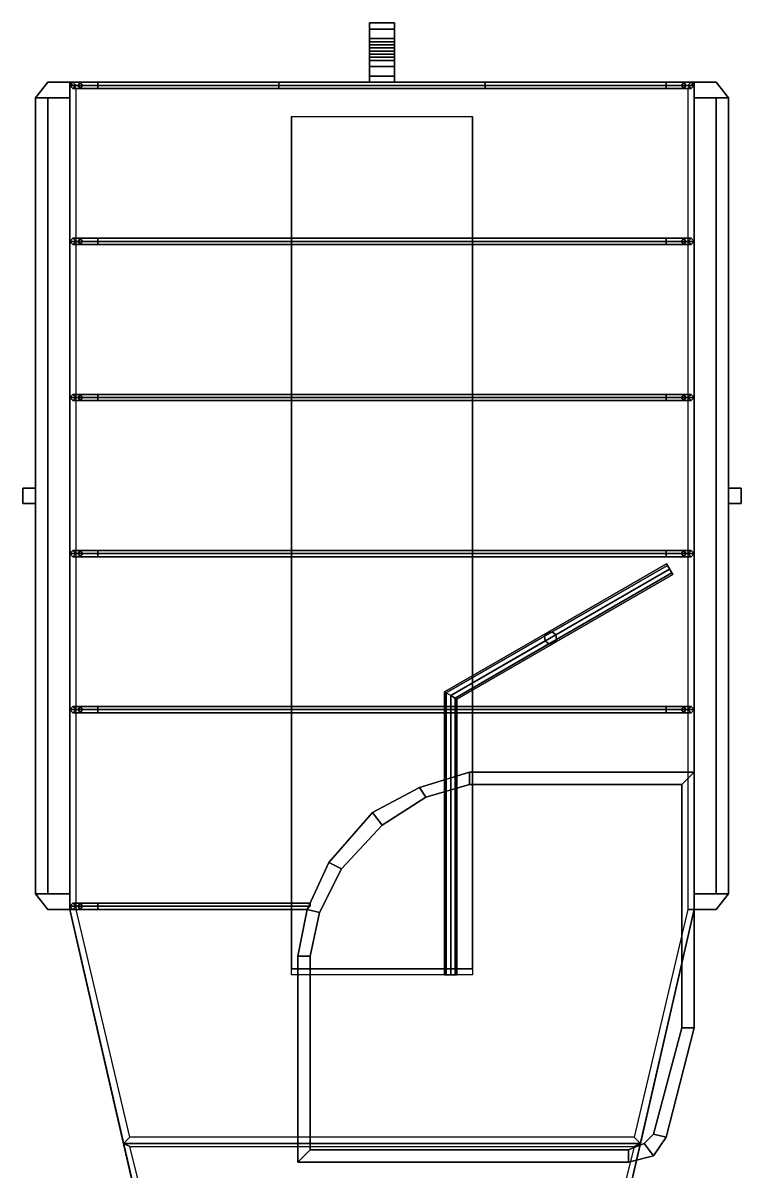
# Model space of a CAD drawing. Extents: x -1.15 to 1.15, y -2.19 to 3.37.
# Drawn here: x -1.15 to 1.15, y -0.308 to 3.37 of the extents above; entities that cross this region are included whole.
import ezdxf

# ---------------------------------------------------------------- set-up
doc = ezdxf.new("R2010")
doc.units = 0
doc.layers.get('0').update_dxf_attribs({"linetype": 'CONTINUOUS'})

msp = doc.modelspace()

# ---------------------------------------------------------------- linework, layer by layer
for points in [[(0.04, 3.35, 0.78), (0.04, 3.37, 0.7), (-0.04, 3.37, 0.7), (-0.04, 3.35, 0.78)], [(-0.04, 3.37, 0.7), (-0.04, 3.35, 0.65), (-0.04, 3.31, 0.71), (-0.04, 3.35, 0.78)], [(0.04, 3.37, 0.7), (0.04, 3.35, 0.65), (-0.04, 3.35, 0.65), (-0.04, 3.37, 0.7)], [(0.04, 3.31, 0.71), (0.04, 3.35, 0.65), (-0.04, 3.35, 0.65), (-0.04, 3.31, 0.71)], [(-0.04, 3.35, 0.65), (-0.04, 3.32, 0.62), (-0.04, 3.31, 0.69), (-0.04, 3.31, 0.71)], [(0.04, 3.35, 0.65), (0.04, 3.32, 0.62), (-0.04, 3.32, 0.62), (-0.04, 3.35, 0.65)], [(-0.04, 3.31, 0.71), (-0.04, 3.35, 0.65), (0.04, 3.35, 0.65), (0.04, 3.31, 0.71)], [(-0.04, 3.35, 0.78), (-0.04, 3.31, 0.71), (-0.04, 3.3, 0.72), (-0.04, 3.32, 0.8)], [(0.04, 3.32, 0.8), (0.04, 3.35, 0.78), (-0.04, 3.35, 0.78), (-0.04, 3.32, 0.8)], [(0.04, 3.31, 0.71), (0.04, 3.35, 0.65), (0.04, 3.37, 0.7), (0.04, 3.35, 0.78)], [(0.04, 3.31, 0.69), (0.04, 3.32, 0.62), (0.04, 3.35, 0.65), (0.04, 3.31, 0.71)], [(0.04, 3.3, 0.72), (0.04, 3.31, 0.71), (0.04, 3.35, 0.78), (0.04, 3.32, 0.8)], [(-0.04, 3.32, 0.57), (-0.04, 3.31, 0.55), (-0.04, 3.28, 0.68), (-0.04, 3.3, 0.68)], [(0.04, 3.32, 0.57), (0.04, 3.31, 0.55), (-0.04, 3.31, 0.55), (-0.04, 3.32, 0.57)], [(-0.04, 3.32, 0.62), (-0.04, 3.32, 0.57), (-0.04, 3.3, 0.68), (-0.04, 3.31, 0.69)], [(0.04, 3.32, 0.62), (0.04, 3.32, 0.57), (-0.04, 3.32, 0.57), (-0.04, 3.32, 0.62)], [(-0.04, 3.32, 0.8), (-0.04, 3.3, 0.72), (-0.04, 3.27, 0.72), (-0.04, 3.3, 0.8)], [(0.04, 3.3, 0.8), (0.04, 3.32, 0.8), (-0.04, 3.32, 0.8), (-0.04, 3.3, 0.8)], [(0.04, 3.28, 0.68), (0.04, 3.31, 0.55), (0.04, 3.32, 0.57), (0.04, 3.3, 0.68)], [(0.04, 3.3, 0.68), (0.04, 3.32, 0.57), (0.04, 3.32, 0.62), (0.04, 3.31, 0.69)], [(0.04, 3.27, 0.72), (0.04, 3.3, 0.72), (0.04, 3.32, 0.8), (0.04, 3.3, 0.8)], [(-0.04, 3.31, 0.55), (-0.04, 3.29, 0.55), (-0.04, 3.26, 0.69), (-0.04, 3.28, 0.68)], [(0.04, 3.31, 0.55), (0.04, 3.29, 0.55), (-0.04, 3.29, 0.55), (-0.04, 3.31, 0.55)], [(-0.04, 3.31, 0.69), (-0.04, 3.3, 0.68), (0.04, 3.3, 0.68), (0.04, 3.31, 0.69)], [(-0.04, 3.31, 0.71), (-0.04, 3.31, 0.69), (0.04, 3.31, 0.69), (0.04, 3.31, 0.71)], [(-0.04, 3.3, 0.72), (-0.04, 3.31, 0.71), (0.04, 3.31, 0.71), (0.04, 3.3, 0.72)], [(-0.04, 3.3, 0.68), (-0.04, 3.28, 0.68), (0.04, 3.28, 0.68), (0.04, 3.3, 0.68)], [(-0.04, 3.27, 0.72), (-0.04, 3.3, 0.72), (0.04, 3.3, 0.72), (0.04, 3.27, 0.72)], [(-0.04, 3.27, 0.72), (-0.04, 3.26, 0.74), (-0.04, 3.26, 0.8), (-0.04, 3.3, 0.8)], [(0.04, 3.29, 0.82), (0.04, 3.3, 0.8), (-0.04, 3.3, 0.8), (-0.04, 3.29, 0.82)], [(-0.04, 3.3, 0.8), (-0.04, 3.26, 0.8), (-0.04, 3.27, 0.82), (-0.04, 3.29, 0.82)], [(-0.04, 3.29, 0.82), (-0.04, 3.27, 0.82), (0.04, 3.27, 0.82), (0.04, 3.29, 0.82)], [(-0.04, 3.29, 0.55), (-0.04, 3.25, 0.56), (-0.04, 3.23, 0.58), (-0.04, 3.26, 0.69)], [(0.04, 3.29, 0.55), (0.04, 3.25, 0.56), (-0.04, 3.25, 0.56), (-0.04, 3.29, 0.55)], [(-0.04, 3.28, 0.68), (-0.04, 3.26, 0.69), (0.04, 3.26, 0.69), (0.04, 3.28, 0.68)], [(0.04, 3.26, 0.69), (0.04, 3.29, 0.55), (0.04, 3.31, 0.55), (0.04, 3.28, 0.68)], [(0.04, 3.26, 0.8), (0.04, 3.26, 0.74), (0.04, 3.27, 0.72), (0.04, 3.3, 0.8)], [(0.04, 3.27, 0.82), (0.04, 3.26, 0.8), (0.04, 3.3, 0.8), (0.04, 3.29, 0.82)], [(0.04, 3.23, 0.58), (0.04, 3.25, 0.56), (0.04, 3.29, 0.55), (0.04, 3.26, 0.69)], [(-0.04, 3.27, 0.82), (-0.04, 3.26, 0.8), (0.04, 3.26, 0.8), (0.04, 3.27, 0.82)], [(-0.04, 3.27, 0.72), (-0.04, 3.26, 0.69), (-0.04, 3.25, 0.7), (-0.04, 3.26, 0.74)], [(0.04, 3.27, 0.72), (0.04, 3.26, 0.69), (-0.04, 3.26, 0.69), (-0.04, 3.27, 0.72)], [(-0.04, 3.26, 0.74), (-0.04, 3.23, 0.74), (-0.04, 3.23, 0.8), (-0.04, 3.26, 0.8)], [(0.04, 3.26, 0.74), (0.04, 3.23, 0.74), (-0.04, 3.23, 0.74), (-0.04, 3.26, 0.74)], [(-0.04, 3.26, 0.8), (-0.04, 3.23, 0.8), (0.04, 3.23, 0.8), (0.04, 3.26, 0.8)], [(-0.04, 3.26, 0.69), (-0.04, 3.23, 0.58), (-0.04, 3.23, 0.7), (-0.04, 3.25, 0.7)], [(-0.04, 3.26, 0.74), (-0.04, 3.25, 0.7), (0.04, 3.25, 0.7), (0.04, 3.26, 0.74)], [(-0.04, 3.25, 0.7), (-0.04, 3.23, 0.7), (0.04, 3.23, 0.7), (0.04, 3.25, 0.7)], [(-0.04, 3.23, 0.58), (-0.04, 3.25, 0.56), (0.04, 3.25, 0.56), (0.04, 3.23, 0.58)], [(0.04, 3.25, 0.7), (0.04, 3.26, 0.69), (0.04, 3.27, 0.72), (0.04, 3.26, 0.74)], [(0.04, 3.23, 0.8), (0.04, 3.23, 0.74), (0.04, 3.26, 0.74), (0.04, 3.26, 0.8)], [(0.04, 3.23, 0.7), (0.04, 3.23, 0.58), (0.04, 3.26, 0.69), (0.04, 3.25, 0.7)], [(0.04, 3.23, 0.74), (0.04, 3.23, 0.7), (-0.04, 3.23, 0.7), (-0.04, 3.23, 0.74)], [(-0.04, 3.23, 0.58), (-0.04, 3.2, 0.67), (-0.04, 3.2, 0.75), (-0.04, 3.23, 0.8)], [(0.04, 3.23, 0.58), (0.04, 3.2, 0.67), (-0.04, 3.2, 0.67), (-0.04, 3.23, 0.58)], [(-0.04, 3.23, 0.8), (-0.04, 3.2, 0.75), (0.04, 3.2, 0.75), (0.04, 3.23, 0.8)], [(0.04, 3.2, 0.75), (0.04, 3.2, 0.67), (0.04, 3.23, 0.58), (0.04, 3.23, 0.8)], [(-1.07, 3.18, 1.26), (-1.07, 3.18, 1.05), (-1.11, 3.13, 1.05), (-1.11, 3.13, 1.26)], [(-1, 3.13, 1.26), (-1, 3.18, 1.26), (-1.07, 3.18, 1.26), (-1.11, 3.13, 1.26)], [(-1.11, 3.13, 1.05), (-1.07, 3.18, 1.05), (-1, 3.18, 1.05), (-1, 3.13, 1.05)], [(-1, 3.18, 1.26), (-1, 3.18, 1.05), (-1.07, 3.18, 1.05), (-1.07, 3.18, 1.26)], [(-1, 3.18, 1.85), (-1, 2.9, 1.05), (-1, 0.53, 1.05), (-1, 0.53, 1.85)], [(-1, 3.18, 1.85), (-1, 3.18, 0.59), (-1, 2.9, 1.05), (-1, 3.18, 1.85)], [(-0.33, 3.18, 1.85), (-0.33, 3.18, 0.82), (-1, 3.18, 0.59), (-1, 3.18, 1.85)], [(0.33, 3.18, 0.82), (1, 3.18, 0.59), (-1, 3.18, 0.59), (-0.33, 3.18, 0.82)], [(-0.33, 3.16, 1.85), (-0.33, 3.18, 1.85), (-1, 3.18, 1.85), (-0.98, 3.16, 1.85)], [(-0.98, 3.16, 1.85), (-1, 3.18, 1.85), (-1, 0.53, 1.85), (-0.98, 0.53, 1.85)], [(-1, 3.17, 2.03), (-0.99, 3.18, 2.03), (-0.99, 3.18, 1.85), (-1, 3.17, 1.85)], [(-0.99, 3.18, 2.03), (-1, 3.17, 2.03), (-0.9736, 3.17, 2.0936), (-0.9666, 3.18, 2.0866)], [(-0.99, 3.16, 2.03), (-1, 3.17, 2.03), (-1, 3.17, 1.85), (-0.99, 3.16, 1.85)], [(-1, 3.17, 2.03), (-0.99, 3.16, 2.03), (-0.9666, 3.16, 2.0866), (-0.9736, 3.17, 2.0936)], [(-0.99, 3.18, 2.03), (-0.98, 3.17, 2.03), (-0.98, 3.17, 1.85), (-0.99, 3.18, 1.85)], [(-0.98, 3.17, 2.03), (-0.99, 3.18, 2.03), (-0.9666, 3.18, 2.0866), (-0.9595, 3.17, 2.0795)], [(-0.98, 3.17, 2.03), (-0.99, 3.16, 2.03), (-0.99, 3.16, 1.85), (-0.98, 3.17, 1.85)], [(-0.99, 3.16, 2.03), (-0.98, 3.17, 2.03), (-0.9595, 3.17, 2.0795), (-0.9666, 3.16, 2.0866)], [(-0.9666, 3.18, 2.0866), (-0.9736, 3.17, 2.0936), (-0.91, 3.17, 2.12), (-0.91, 3.18, 2.11)], [(-0.9736, 3.17, 2.0936), (-0.9666, 3.16, 2.0866), (-0.91, 3.16, 2.11), (-0.91, 3.17, 2.12)], [(-0.9595, 3.17, 2.0795), (-0.9666, 3.18, 2.0866), (-0.91, 3.18, 2.11), (-0.91, 3.17, 2.1)], [(-0.9666, 3.16, 2.0866), (-0.9595, 3.17, 2.0795), (-0.91, 3.17, 2.1), (-0.91, 3.16, 2.11)], [(0.91, 3.18, 2.11), (0.91, 3.17, 2.1), (-0.91, 3.17, 2.1), (-0.91, 3.18, 2.11)], [(0.91, 3.17, 2.12), (0.91, 3.18, 2.11), (-0.91, 3.18, 2.11), (-0.91, 3.17, 2.12)], [(0.91, 3.17, 2.1), (0.91, 3.16, 2.11), (-0.91, 3.16, 2.11), (-0.91, 3.17, 2.1)], [(0.91, 3.16, 2.11), (0.91, 3.17, 2.12), (-0.91, 3.17, 2.12), (-0.91, 3.16, 2.11)], [(0.33, 3.16, 0.82), (0.33, 3.18, 0.82), (-0.33, 3.18, 0.82), (-0.33, 3.16, 0.82)], [(-0.33, 3.16, 0.82), (-0.33, 3.18, 0.82), (-0.33, 3.18, 1.85), (-0.33, 3.16, 1.85)], [(-0.04, 3.2, 0.67), (-0.04, 3.18, 0.67), (-0.04, 3.18, 0.75), (-0.04, 3.2, 0.75)], [(0.04, 3.2, 0.67), (0.04, 3.18, 0.67), (-0.04, 3.18, 0.67), (-0.04, 3.2, 0.67)], [(-0.04, 3.2, 0.75), (-0.04, 3.18, 0.75), (0.04, 3.18, 0.75), (0.04, 3.2, 0.75)], [(0.04, 3.18, 0.75), (0.04, 3.18, 0.67), (0.04, 3.2, 0.67), (0.04, 3.2, 0.75)], [(1, 3.18, 1.85), (1, 3.18, 0.59), (0.33, 3.18, 0.82), (0.33, 3.18, 1.85)], [(0.98, 3.16, 1.85), (1, 3.18, 1.85), (0.33, 3.18, 1.85), (0.33, 3.16, 1.85)], [(0.33, 3.16, 1.85), (0.33, 3.18, 1.85), (0.33, 3.18, 0.82), (0.33, 3.16, 0.82)], [(0.9666, 3.18, 2.0866), (0.9595, 3.17, 2.0795), (0.91, 3.17, 2.1), (0.91, 3.18, 2.11)], [(0.9736, 3.17, 2.0936), (0.9666, 3.18, 2.0866), (0.91, 3.18, 2.11), (0.91, 3.17, 2.12)], [(0.9666, 3.16, 2.0866), (0.9736, 3.17, 2.0936), (0.91, 3.17, 2.12), (0.91, 3.16, 2.11)], [(0.9595, 3.17, 2.0795), (0.9666, 3.16, 2.0866), (0.91, 3.16, 2.11), (0.91, 3.17, 2.1)], [(0.99, 3.18, 2.03), (0.98, 3.17, 2.03), (0.9595, 3.17, 2.0795), (0.9666, 3.18, 2.0866)], [(0.98, 3.17, 2.03), (0.99, 3.16, 2.03), (0.9666, 3.16, 2.0866), (0.9595, 3.17, 2.0795)], [(1, 3.17, 2.03), (0.99, 3.18, 2.03), (0.9666, 3.18, 2.0866), (0.9736, 3.17, 2.0936)], [(0.99, 3.16, 2.03), (1, 3.17, 2.03), (0.9736, 3.17, 2.0936), (0.9666, 3.16, 2.0866)], [(0.98, 0.53, 1.85), (1, 0.53, 1.85), (1, 3.18, 1.85), (0.98, 3.16, 1.85)], [(0.98, 3.17, 2.03), (0.99, 3.18, 2.03), (0.99, 3.18, 1.85), (0.98, 3.17, 1.85)], [(0.99, 3.16, 2.03), (0.98, 3.17, 2.03), (0.98, 3.17, 1.85), (0.99, 3.16, 1.85)], [(0.99, 3.18, 2.03), (1, 3.17, 2.03), (1, 3.17, 1.85), (0.99, 3.18, 1.85)], [(1, 3.17, 2.03), (0.99, 3.16, 2.03), (0.99, 3.16, 1.85), (1, 3.17, 1.85)], [(1, 0.53, 1.85), (1, 0.53, 1.05), (1, 2.9, 1.05), (1, 3.18, 1.85)], [(1, 3.18, 1.85), (1, 2.9, 1.05), (1, 3.18, 0.59), (1, 3.18, 1.85)], [(1, 3.18, 1.05), (1, 3.18, 1.26), (1.07, 3.18, 1.26), (1.07, 3.18, 1.05)], [(1.11, 3.13, 1.26), (1.07, 3.18, 1.26), (1, 3.18, 1.26), (1, 3.13, 1.26)], [(1, 3.13, 1.05), (1, 3.18, 1.05), (1.07, 3.18, 1.05), (1.11, 3.13, 1.05)], [(1.07, 3.18, 1.05), (1.07, 3.18, 1.26), (1.11, 3.13, 1.26), (1.11, 3.13, 1.05)], [(-1.11, 0.58, 1.05), (-1.11, 0.58, 1.11), (-1.11, 3.13, 1.11), (-1.11, 3.13, 1.05)], [(-1.11, 3.13, 1.26), (-1.11, 3.13, 1.05), (-1, 3.13, 1.05), (-1, 3.13, 1.26)], [(-1.11, 0.58, 1.2), (-1.11, 0.58, 1.26), (-1.11, 3.13, 1.26), (-1.11, 3.13, 1.2)], [(-1.11, 3.13, 1.26), (-1.11, 0.58, 1.26), (-1.07, 0.58, 1.26), (-1.07, 3.13, 1.26)], [(-1.07, 3.13, 1.2), (-1.07, 0.58, 1.2), (-1.11, 0.58, 1.2), (-1.11, 3.13, 1.2)], [(-1.11, 3.13, 1.11), (-1.11, 0.58, 1.11), (-1.07, 0.58, 1.11), (-1.07, 3.13, 1.11)], [(-1.07, 3.13, 1.05), (-1.07, 0.58, 1.05), (-1.11, 0.58, 1.05), (-1.11, 3.13, 1.05)], [(-1.07, 3.13, 1.11), (-1.07, 0.58, 1.11), (-1.07, 0.58, 1.05), (-1.07, 3.13, 1.05)], [(-1.07, 3.13, 1.26), (-1.07, 0.58, 1.26), (-1.07, 0.58, 1.2), (-1.07, 3.13, 1.2)], [(1.11, 3.13, 1.05), (1.11, 3.13, 1.26), (1, 3.13, 1.26), (1, 3.13, 1.05)], [(1.07, 3.13, 1.2), (1.07, 0.58, 1.2), (1.07, 0.58, 1.26), (1.07, 3.13, 1.26)], [(1.11, 3.13, 1.2), (1.11, 0.58, 1.2), (1.07, 0.58, 1.2), (1.07, 3.13, 1.2)], [(1.07, 3.13, 1.26), (1.07, 0.58, 1.26), (1.11, 0.58, 1.26), (1.11, 3.13, 1.26)], [(1.07, 3.13, 1.05), (1.07, 0.58, 1.05), (1.07, 0.58, 1.11), (1.07, 3.13, 1.11)], [(1.11, 3.13, 1.05), (1.11, 0.58, 1.05), (1.07, 0.58, 1.05), (1.07, 3.13, 1.05)], [(1.07, 3.13, 1.11), (1.07, 0.58, 1.11), (1.11, 0.58, 1.11), (1.11, 3.13, 1.11)], [(1.11, 0.58, 1.26), (1.11, 0.58, 1.2), (1.11, 3.13, 1.2), (1.11, 3.13, 1.26)], [(1.11, 0.58, 1.11), (1.11, 0.58, 1.05), (1.11, 3.13, 1.05), (1.11, 3.13, 1.11)], [(-0.29, 0.34, 0.77), (-0.29, 3.07, 0.77), (0.29, 3.07, 0.77), (0.29, 0.34, 0.77)], [(-0.29, 0.53, 1.05), (-0.29, 2.9, 1.05), (-0.29, 3.07, 0.77), (-0.29, 0.34, 0.77)], [(0.29, 0.34, 0.77), (0.29, 3.07, 0.77), (0.29, 2.9, 1.05), (0.29, 0.53, 1.05)], [(-1, 2.67, 2.03), (-0.99, 2.68, 2.03), (-0.99, 2.68, 1.85), (-1, 2.67, 1.85)], [(-0.99, 2.68, 2.03), (-1, 2.67, 2.03), (-0.9736, 2.67, 2.0936), (-0.9666, 2.68, 2.0866)], [(-0.99, 2.66, 2.03), (-1, 2.67, 2.03), (-1, 2.67, 1.85), (-0.99, 2.66, 1.85)], [(-1, 2.67, 2.03), (-0.99, 2.66, 2.03), (-0.9666, 2.66, 2.0866), (-0.9736, 2.67, 2.0936)], [(-0.99, 2.68, 2.03), (-0.98, 2.67, 2.03), (-0.98, 2.67, 1.85), (-0.99, 2.68, 1.85)], [(-0.98, 2.67, 2.03), (-0.99, 2.68, 2.03), (-0.9666, 2.68, 2.0866), (-0.9595, 2.67, 2.0795)], [(-0.98, 2.67, 2.03), (-0.99, 2.66, 2.03), (-0.99, 2.66, 1.85), (-0.98, 2.67, 1.85)], [(-0.99, 2.66, 2.03), (-0.98, 2.67, 2.03), (-0.9595, 2.67, 2.0795), (-0.9666, 2.66, 2.0866)], [(-0.9666, 2.68, 2.0866), (-0.9736, 2.67, 2.0936), (-0.91, 2.67, 2.12), (-0.91, 2.68, 2.11)], [(-0.9736, 2.67, 2.0936), (-0.9666, 2.66, 2.0866), (-0.91, 2.66, 2.11), (-0.91, 2.67, 2.12)], [(-0.9595, 2.67, 2.0795), (-0.9666, 2.68, 2.0866), (-0.91, 2.68, 2.11), (-0.91, 2.67, 2.1)], [(-0.9666, 2.66, 2.0866), (-0.9595, 2.67, 2.0795), (-0.91, 2.67, 2.1), (-0.91, 2.66, 2.11)], [(0.91, 2.68, 2.11), (0.91, 2.67, 2.1), (-0.91, 2.67, 2.1), (-0.91, 2.68, 2.11)], [(0.91, 2.67, 2.12), (0.91, 2.68, 2.11), (-0.91, 2.68, 2.11), (-0.91, 2.67, 2.12)], [(0.91, 2.67, 2.1), (0.91, 2.66, 2.11), (-0.91, 2.66, 2.11), (-0.91, 2.67, 2.1)], [(0.91, 2.66, 2.11), (0.91, 2.67, 2.12), (-0.91, 2.67, 2.12), (-0.91, 2.66, 2.11)], [(0.9666, 2.68, 2.0866), (0.9595, 2.67, 2.0795), (0.91, 2.67, 2.1), (0.91, 2.68, 2.11)], [(0.9736, 2.67, 2.0936), (0.9666, 2.68, 2.0866), (0.91, 2.68, 2.11), (0.91, 2.67, 2.12)], [(0.9666, 2.66, 2.0866), (0.9736, 2.67, 2.0936), (0.91, 2.67, 2.12), (0.91, 2.66, 2.11)], [(0.9595, 2.67, 2.0795), (0.9666, 2.66, 2.0866), (0.91, 2.66, 2.11), (0.91, 2.67, 2.1)], [(0.99, 2.68, 2.03), (0.98, 2.67, 2.03), (0.9595, 2.67, 2.0795), (0.9666, 2.68, 2.0866)], [(0.98, 2.67, 2.03), (0.99, 2.66, 2.03), (0.9666, 2.66, 2.0866), (0.9595, 2.67, 2.0795)], [(1, 2.67, 2.03), (0.99, 2.68, 2.03), (0.9666, 2.68, 2.0866), (0.9736, 2.67, 2.0936)], [(0.99, 2.66, 2.03), (1, 2.67, 2.03), (0.9736, 2.67, 2.0936), (0.9666, 2.66, 2.0866)], [(0.98, 2.67, 2.03), (0.99, 2.68, 2.03), (0.99, 2.68, 1.85), (0.98, 2.67, 1.85)], [(0.99, 2.66, 2.03), (0.98, 2.67, 2.03), (0.98, 2.67, 1.85), (0.99, 2.66, 1.85)], [(0.99, 2.68, 2.03), (1, 2.67, 2.03), (1, 2.67, 1.85), (0.99, 2.68, 1.85)], [(1, 2.67, 2.03), (0.99, 2.66, 2.03), (0.99, 2.66, 1.85), (1, 2.67, 1.85)], [(-1, 2.17, 2.03), (-0.99, 2.18, 2.03), (-0.99, 2.18, 1.85), (-1, 2.17, 1.85)], [(-0.99, 2.18, 2.03), (-1, 2.17, 2.03), (-0.9736, 2.17, 2.0936), (-0.9666, 2.18, 2.0866)], [(-0.99, 2.18, 2.03), (-0.98, 2.17, 2.03), (-0.98, 2.17, 1.85), (-0.99, 2.18, 1.85)], [(-0.98, 2.17, 2.03), (-0.99, 2.18, 2.03), (-0.9666, 2.18, 2.0866), (-0.9595, 2.17, 2.0795)], [(-0.9666, 2.18, 2.0866), (-0.9736, 2.17, 2.0936), (-0.91, 2.17, 2.12), (-0.91, 2.18, 2.11)], [(-0.9595, 2.17, 2.0795), (-0.9666, 2.18, 2.0866), (-0.91, 2.18, 2.11), (-0.91, 2.17, 2.1)], [(0.91, 2.17, 2.12), (0.91, 2.18, 2.11), (-0.91, 2.18, 2.11), (-0.91, 2.17, 2.12)], [(0.91, 2.18, 2.11), (0.91, 2.17, 2.1), (-0.91, 2.17, 2.1), (-0.91, 2.18, 2.11)], [(0.9736, 2.17, 2.0936), (0.9666, 2.18, 2.0866), (0.91, 2.18, 2.11), (0.91, 2.17, 2.12)], [(0.9666, 2.18, 2.0866), (0.9595, 2.17, 2.0795), (0.91, 2.17, 2.1), (0.91, 2.18, 2.11)], [(0.99, 2.18, 2.03), (0.98, 2.17, 2.03), (0.9595, 2.17, 2.0795), (0.9666, 2.18, 2.0866)], [(1, 2.17, 2.03), (0.99, 2.18, 2.03), (0.9666, 2.18, 2.0866), (0.9736, 2.17, 2.0936)], [(0.98, 2.17, 2.03), (0.99, 2.18, 2.03), (0.99, 2.18, 1.85), (0.98, 2.17, 1.85)], [(0.99, 2.18, 2.03), (1, 2.17, 2.03), (1, 2.17, 1.85), (0.99, 2.18, 1.85)], [(-0.99, 2.16, 2.03), (-1, 2.17, 2.03), (-1, 2.17, 1.85), (-0.99, 2.16, 1.85)], [(-1, 2.17, 2.03), (-0.99, 2.16, 2.03), (-0.9666, 2.16, 2.0866), (-0.9736, 2.17, 2.0936)], [(-0.98, 2.17, 2.03), (-0.99, 2.16, 2.03), (-0.99, 2.16, 1.85), (-0.98, 2.17, 1.85)], [(-0.99, 2.16, 2.03), (-0.98, 2.17, 2.03), (-0.9595, 2.17, 2.0795), (-0.9666, 2.16, 2.0866)], [(-0.9736, 2.17, 2.0936), (-0.9666, 2.16, 2.0866), (-0.91, 2.16, 2.11), (-0.91, 2.17, 2.12)], [(-0.9666, 2.16, 2.0866), (-0.9595, 2.17, 2.0795), (-0.91, 2.17, 2.1), (-0.91, 2.16, 2.11)], [(0.91, 2.16, 2.11), (0.91, 2.17, 2.12), (-0.91, 2.17, 2.12), (-0.91, 2.16, 2.11)], [(0.91, 2.17, 2.1), (0.91, 2.16, 2.11), (-0.91, 2.16, 2.11), (-0.91, 2.17, 2.1)], [(0.9595, 2.17, 2.0795), (0.9666, 2.16, 2.0866), (0.91, 2.16, 2.11), (0.91, 2.17, 2.1)], [(0.9666, 2.16, 2.0866), (0.9736, 2.17, 2.0936), (0.91, 2.17, 2.12), (0.91, 2.16, 2.11)], [(0.98, 2.17, 2.03), (0.99, 2.16, 2.03), (0.9666, 2.16, 2.0866), (0.9595, 2.17, 2.0795)], [(0.99, 2.16, 2.03), (1, 2.17, 2.03), (0.9736, 2.17, 2.0936), (0.9666, 2.16, 2.0866)], [(0.99, 2.16, 2.03), (0.98, 2.17, 2.03), (0.98, 2.17, 1.85), (0.99, 2.16, 1.85)], [(1, 2.17, 2.03), (0.99, 2.16, 2.03), (0.99, 2.16, 1.85), (1, 2.17, 1.85)], [(-1.11, 1.88, 1.26), (-1.11, 1.88, 1.05), (-1.15, 1.88, 1.05), (-1.15, 1.88, 1.26)], [(-1.15, 1.88, 1.26), (-1.15, 1.88, 1.05), (-1.15, 1.83, 1.05), (-1.15, 1.83, 1.26)], [(-1.11, 1.83, 1.26), (-1.11, 1.88, 1.26), (-1.15, 1.88, 1.26), (-1.15, 1.83, 1.26)], [(-1.15, 1.83, 1.05), (-1.15, 1.88, 1.05), (-1.11, 1.88, 1.05), (-1.11, 1.83, 1.05)], [(-1.11, 1.83, 1.11), (-1.11, 1.88, 1.11), (-1.11, 1.88, 1.2), (-1.11, 1.83, 1.2)], [(1.11, 1.83, 1.2), (1.11, 1.88, 1.2), (1.11, 1.88, 1.11), (1.11, 1.83, 1.11)], [(1.11, 1.88, 1.05), (1.11, 1.88, 1.26), (1.15, 1.88, 1.26), (1.15, 1.88, 1.05)], [(1.15, 1.83, 1.26), (1.15, 1.88, 1.26), (1.11, 1.88, 1.26), (1.11, 1.83, 1.26)], [(1.11, 1.83, 1.05), (1.11, 1.88, 1.05), (1.15, 1.88, 1.05), (1.15, 1.83, 1.05)], [(1.15, 1.88, 1.05), (1.15, 1.88, 1.26), (1.15, 1.83, 1.26), (1.15, 1.83, 1.05)], [(-1.15, 1.83, 1.26), (-1.15, 1.83, 1.05), (-1.11, 1.83, 1.05), (-1.11, 1.83, 1.26)], [(1.15, 1.83, 1.05), (1.15, 1.83, 1.26), (1.11, 1.83, 1.26), (1.11, 1.83, 1.05)], [(-1, 1.67, 2.03), (-0.99, 1.68, 2.03), (-0.99, 1.68, 1.85), (-1, 1.67, 1.85)], [(-0.99, 1.68, 2.03), (-1, 1.67, 2.03), (-0.9736, 1.67, 2.0936), (-0.9666, 1.68, 2.0866)], [(-0.99, 1.66, 2.03), (-1, 1.67, 2.03), (-1, 1.67, 1.85), (-0.99, 1.66, 1.85)], [(-1, 1.67, 2.03), (-0.99, 1.66, 2.03), (-0.9666, 1.66, 2.0866), (-0.9736, 1.67, 2.0936)], [(-0.99, 1.68, 2.03), (-0.98, 1.67, 2.03), (-0.98, 1.67, 1.85), (-0.99, 1.68, 1.85)], [(-0.98, 1.67, 2.03), (-0.99, 1.68, 2.03), (-0.9666, 1.68, 2.0866), (-0.9595, 1.67, 2.0795)], [(-0.98, 1.67, 2.03), (-0.99, 1.66, 2.03), (-0.99, 1.66, 1.85), (-0.98, 1.67, 1.85)], [(-0.99, 1.66, 2.03), (-0.98, 1.67, 2.03), (-0.9595, 1.67, 2.0795), (-0.9666, 1.66, 2.0866)], [(-0.9666, 1.68, 2.0866), (-0.9736, 1.67, 2.0936), (-0.91, 1.67, 2.12), (-0.91, 1.68, 2.11)], [(-0.9736, 1.67, 2.0936), (-0.9666, 1.66, 2.0866), (-0.91, 1.66, 2.11), (-0.91, 1.67, 2.12)], [(-0.9595, 1.67, 2.0795), (-0.9666, 1.68, 2.0866), (-0.91, 1.68, 2.11), (-0.91, 1.67, 2.1)], [(-0.9666, 1.66, 2.0866), (-0.9595, 1.67, 2.0795), (-0.91, 1.67, 2.1), (-0.91, 1.66, 2.11)], [(0.91, 1.68, 2.11), (0.91, 1.67, 2.1), (-0.91, 1.67, 2.1), (-0.91, 1.68, 2.11)], [(0.91, 1.67, 2.12), (0.91, 1.68, 2.11), (-0.91, 1.68, 2.11), (-0.91, 1.67, 2.12)], [(0.91, 1.67, 2.1), (0.91, 1.66, 2.11), (-0.91, 1.66, 2.11), (-0.91, 1.67, 2.1)], [(0.91, 1.66, 2.11), (0.91, 1.67, 2.12), (-0.91, 1.67, 2.12), (-0.91, 1.66, 2.11)], [(0.9666, 1.68, 2.0866), (0.9595, 1.67, 2.0795), (0.91, 1.67, 2.1), (0.91, 1.68, 2.11)], [(0.9736, 1.67, 2.0936), (0.9666, 1.68, 2.0866), (0.91, 1.68, 2.11), (0.91, 1.67, 2.12)], [(0.9666, 1.66, 2.0866), (0.9736, 1.67, 2.0936), (0.91, 1.67, 2.12), (0.91, 1.66, 2.11)], [(0.9595, 1.67, 2.0795), (0.9666, 1.66, 2.0866), (0.91, 1.66, 2.11), (0.91, 1.67, 2.1)], [(0.99, 1.68, 2.03), (0.98, 1.67, 2.03), (0.9595, 1.67, 2.0795), (0.9666, 1.68, 2.0866)], [(0.98, 1.67, 2.03), (0.99, 1.66, 2.03), (0.9666, 1.66, 2.0866), (0.9595, 1.67, 2.0795)], [(1, 1.67, 2.03), (0.99, 1.68, 2.03), (0.9666, 1.68, 2.0866), (0.9736, 1.67, 2.0936)], [(0.99, 1.66, 2.03), (1, 1.67, 2.03), (0.9736, 1.67, 2.0936), (0.9666, 1.66, 2.0866)], [(0.98, 1.67, 2.03), (0.99, 1.68, 2.03), (0.99, 1.68, 1.85), (0.98, 1.67, 1.85)], [(0.99, 1.66, 2.03), (0.98, 1.67, 2.03), (0.98, 1.67, 1.85), (0.99, 1.66, 1.85)], [(0.99, 1.68, 2.03), (1, 1.67, 2.03), (1, 1.67, 1.85), (0.99, 1.68, 1.85)], [(1, 1.67, 2.03), (0.99, 1.66, 2.03), (0.99, 1.66, 1.85), (1, 1.67, 1.85)], [(0.914, 1.6322, 0.7141), (0.9111, 1.6373, 0.7), (0.53, 1.4173, 0.7), (0.5207, 1.4052, 0.7141)], [(0.9211, 1.62, 0.72), (0.914, 1.6322, 0.7141), (0.5207, 1.4052, 0.7141), (0.5227, 1.39, 0.72)], [(0.9281, 1.6078, 0.7141), (0.9211, 1.62, 0.72), (0.5227, 1.39, 0.72), (0.5348, 1.3807, 0.7141)], [(0.9111, 1.6373, 0.7), (0.914, 1.6322, 0.6859), (0.5452, 1.4193, 0.6859), (0.53, 1.4173, 0.7)], [(0.914, 1.6322, 0.6859), (0.9211, 1.62, 0.68), (0.5573, 1.41, 0.68), (0.5452, 1.4193, 0.6859)], [(0.9211, 1.62, 0.68), (0.9281, 1.6078, 0.6859), (0.5593, 1.3948, 0.6859), (0.5573, 1.41, 0.68)], [(0.9281, 1.6078, 0.6859), (0.9111, 1.6373, 0.7), (0.914, 1.6322, 0.7141), (0.9311, 1.6027, 0.7)], [(0.9211, 1.62, 0.68), (0.914, 1.6322, 0.6859), (0.9111, 1.6373, 0.7), (0.9281, 1.6078, 0.6859)], [(0.9311, 1.6027, 0.7), (0.914, 1.6322, 0.7141), (0.9211, 1.62, 0.72), (0.9281, 1.6078, 0.7141)], [(0.9311, 1.6027, 0.7), (0.9281, 1.6078, 0.7141), (0.5348, 1.3807, 0.7141), (0.55, 1.3827, 0.7)], [(0.9281, 1.6078, 0.6859), (0.9311, 1.6027, 0.7), (0.55, 1.3827, 0.7), (0.5593, 1.3948, 0.6859)], [(0.53, 1.4173, 0.59), (0.5452, 1.4193, 0.5759), (0.2059, 1.2234, 0.5759), (0.2, 1.2268, 0.59)], [(0.5207, 1.4052, 0.6041), (0.53, 1.4173, 0.59), (0.2, 1.2268, 0.59), (0.2059, 1.2234, 0.6041)], [(0.5452, 1.4193, 0.5759), (0.5573, 1.41, 0.57), (0.22, 1.2152, 0.57), (0.2059, 1.2234, 0.5759)], [(0.5227, 1.39, 0.61), (0.5207, 1.4052, 0.6041), (0.2059, 1.2234, 0.6041), (0.22, 1.2152, 0.61)], [(0.5573, 1.41, 0.57), (0.5593, 1.3948, 0.5759), (0.2341, 1.2071, 0.5759), (0.22, 1.2152, 0.57)], [(0.53, 1.4173, 0.59), (0.5207, 1.4052, 0.6041), (0.5207, 1.4052, 0.7141), (0.53, 1.4173, 0.7)], [(0.5207, 1.4052, 0.6041), (0.5227, 1.39, 0.61), (0.5227, 1.39, 0.72), (0.5207, 1.4052, 0.7141)], [(0.5452, 1.4193, 0.5759), (0.53, 1.4173, 0.59), (0.53, 1.4173, 0.7), (0.5452, 1.4193, 0.6859)], [(0.5573, 1.41, 0.57), (0.5452, 1.4193, 0.5759), (0.5452, 1.4193, 0.6859), (0.5573, 1.41, 0.68)], [(0.5593, 1.3948, 0.5759), (0.5573, 1.41, 0.57), (0.5573, 1.41, 0.68), (0.5593, 1.3948, 0.6859)], [(0.5348, 1.3807, 0.6041), (0.5227, 1.39, 0.61), (0.22, 1.2152, 0.61), (0.2341, 1.2071, 0.6041)], [(0.5593, 1.3948, 0.5759), (0.55, 1.3827, 0.59), (0.24, 1.2037, 0.59), (0.2341, 1.2071, 0.5759)], [(0.55, 1.3827, 0.59), (0.5348, 1.3807, 0.6041), (0.2341, 1.2071, 0.6041), (0.24, 1.2037, 0.59)], [(0.5227, 1.39, 0.61), (0.5348, 1.3807, 0.6041), (0.5348, 1.3807, 0.7141), (0.5227, 1.39, 0.72)], [(0.5348, 1.3807, 0.6041), (0.55, 1.3827, 0.59), (0.55, 1.3827, 0.7), (0.5348, 1.3807, 0.7141)], [(0.55, 1.3827, 0.59), (0.5593, 1.3948, 0.5759), (0.5593, 1.3948, 0.6859), (0.55, 1.3827, 0.7)], [(0.2059, 1.2234, 0.6041), (0.2, 1.2268, 0.59), (0.2, 0.32, 0.59), (0.2059, 0.32, 0.6041)], [(0.2, 1.2268, 0.59), (0.2059, 1.2234, 0.5759), (0.2059, 0.32, 0.5759), (0.2, 0.32, 0.59)], [(0.22, 1.2152, 0.61), (0.2059, 1.2234, 0.6041), (0.2059, 0.32, 0.6041), (0.22, 0.32, 0.61)], [(0.2059, 1.2234, 0.5759), (0.22, 1.2152, 0.57), (0.22, 0.32, 0.57), (0.2059, 0.32, 0.5759)], [(0.2341, 1.2071, 0.6041), (0.22, 1.2152, 0.61), (0.22, 0.32, 0.61), (0.2341, 0.32, 0.6041)], [(0.22, 1.2152, 0.57), (0.2341, 1.2071, 0.5759), (0.2341, 0.32, 0.5759), (0.22, 0.32, 0.57)], [(-1, 1.17, 2.03), (-0.99, 1.18, 2.03), (-0.99, 1.18, 1.85), (-1, 1.17, 1.85)], [(-0.99, 1.18, 2.03), (-1, 1.17, 2.03), (-0.9736, 1.17, 2.0936), (-0.9666, 1.18, 2.0866)], [(-0.99, 1.18, 2.03), (-0.98, 1.17, 2.03), (-0.98, 1.17, 1.85), (-0.99, 1.18, 1.85)], [(-0.98, 1.17, 2.03), (-0.99, 1.18, 2.03), (-0.9666, 1.18, 2.0866), (-0.9595, 1.17, 2.0795)], [(-0.9666, 1.18, 2.0866), (-0.9736, 1.17, 2.0936), (-0.91, 1.17, 2.12), (-0.91, 1.18, 2.11)], [(-0.9595, 1.17, 2.0795), (-0.9666, 1.18, 2.0866), (-0.91, 1.18, 2.11), (-0.91, 1.17, 2.1)], [(0.91, 1.17, 2.12), (0.91, 1.18, 2.11), (-0.91, 1.18, 2.11), (-0.91, 1.17, 2.12)], [(0.91, 1.18, 2.11), (0.91, 1.17, 2.1), (-0.91, 1.17, 2.1), (-0.91, 1.18, 2.11)], [(0.24, 1.2037, 0.59), (0.2341, 1.2071, 0.6041), (0.2341, 0.32, 0.6041), (0.24, 0.32, 0.59)], [(0.2341, 1.2071, 0.5759), (0.24, 1.2037, 0.59), (0.24, 0.32, 0.59), (0.2341, 0.32, 0.5759)], [(0.9736, 1.17, 2.0936), (0.9666, 1.18, 2.0866), (0.91, 1.18, 2.11), (0.91, 1.17, 2.12)], [(0.9666, 1.18, 2.0866), (0.9595, 1.17, 2.0795), (0.91, 1.17, 2.1), (0.91, 1.18, 2.11)], [(0.99, 1.18, 2.03), (0.98, 1.17, 2.03), (0.9595, 1.17, 2.0795), (0.9666, 1.18, 2.0866)], [(1, 1.17, 2.03), (0.99, 1.18, 2.03), (0.9666, 1.18, 2.0866), (0.9736, 1.17, 2.0936)], [(0.98, 1.17, 2.03), (0.99, 1.18, 2.03), (0.99, 1.18, 1.85), (0.98, 1.17, 1.85)], [(0.99, 1.18, 2.03), (1, 1.17, 2.03), (1, 1.17, 1.85), (0.99, 1.18, 1.85)], [(-0.99, 1.16, 2.03), (-1, 1.17, 2.03), (-1, 1.17, 1.85), (-0.99, 1.16, 1.85)], [(-1, 1.17, 2.03), (-0.99, 1.16, 2.03), (-0.9666, 1.16, 2.0866), (-0.9736, 1.17, 2.0936)], [(-0.98, 1.17, 2.03), (-0.99, 1.16, 2.03), (-0.99, 1.16, 1.85), (-0.98, 1.17, 1.85)], [(-0.99, 1.16, 2.03), (-0.98, 1.17, 2.03), (-0.9595, 1.17, 2.0795), (-0.9666, 1.16, 2.0866)], [(-0.9736, 1.17, 2.0936), (-0.9666, 1.16, 2.0866), (-0.91, 1.16, 2.11), (-0.91, 1.17, 2.12)], [(-0.9666, 1.16, 2.0866), (-0.9595, 1.17, 2.0795), (-0.91, 1.17, 2.1), (-0.91, 1.16, 2.11)], [(0.91, 1.16, 2.11), (0.91, 1.17, 2.12), (-0.91, 1.17, 2.12), (-0.91, 1.16, 2.11)], [(0.91, 1.17, 2.1), (0.91, 1.16, 2.11), (-0.91, 1.16, 2.11), (-0.91, 1.17, 2.1)], [(0.9595, 1.17, 2.0795), (0.9666, 1.16, 2.0866), (0.91, 1.16, 2.11), (0.91, 1.17, 2.1)], [(0.9666, 1.16, 2.0866), (0.9736, 1.17, 2.0936), (0.91, 1.17, 2.12), (0.91, 1.16, 2.11)], [(0.98, 1.17, 2.03), (0.99, 1.16, 2.03), (0.9666, 1.16, 2.0866), (0.9595, 1.17, 2.0795)], [(0.99, 1.16, 2.03), (1, 1.17, 2.03), (0.9736, 1.17, 2.0936), (0.9666, 1.16, 2.0866)], [(0.99, 1.16, 2.03), (0.98, 1.17, 2.03), (0.98, 1.17, 1.85), (0.99, 1.16, 1.85)], [(1, 1.17, 2.03), (0.99, 1.16, 2.03), (0.99, 1.16, 1.85), (1, 1.17, 1.85)], [(0.28, 0.97, 2.27), (0.28, 0.97, 1.85), (0.12, 0.92, 1.85), (0.12, 0.92, 2.27)], [(0.28, 0.93, 2.27), (0.28, 0.97, 2.27), (0.12, 0.92, 2.27), (0.14, 0.89, 2.27)], [(1, 0.97, 2.27), (1, 0.97, 1.85), (0.28, 0.97, 1.85), (0.28, 0.97, 2.27)], [(0.96, 0.93, 2.27), (1, 0.97, 2.27), (0.28, 0.97, 2.27), (0.28, 0.93, 2.27)], [(0.96, 0.15, 2.27), (1, 0.15, 2.27), (1, 0.97, 2.27), (0.96, 0.93, 2.27)], [(1, 0.15, 2.27), (1, 0.15, 1.85), (1, 0.97, 1.85), (1, 0.97, 2.27)], [(0.12, 0.92, 2.27), (0.12, 0.92, 1.85), (-0.03, 0.84, 1.85), (-0.03, 0.84, 2.27)], [(0.14, 0.89, 2.27), (0.12, 0.92, 2.27), (-0.03, 0.84, 2.27), (0, 0.8, 2.27)], [(0.14, 0.89, 2.27), (0.14, 0.89, 1.85), (0.28, 0.93, 1.85), (0.28, 0.93, 2.27)], [(0.28, 0.93, 2.27), (0.28, 0.93, 1.85), (0.96, 0.93, 1.85), (0.96, 0.93, 2.27)], [(0.96, 0.93, 2.27), (0.96, 0.93, 1.85), (0.96, 0.15, 1.85), (0.96, 0.15, 2.27)], [(0, 0.8, 2.27), (0, 0.8, 1.85), (0.14, 0.89, 1.85), (0.14, 0.89, 2.27)], [(-0.03, 0.84, 2.27), (-0.03, 0.84, 1.85), (-0.17, 0.68, 1.85), (-0.17, 0.68, 2.27)], [(0, 0.8, 2.27), (-0.03, 0.84, 2.27), (-0.17, 0.68, 2.27), (-0.13, 0.66, 2.27)], [(-0.13, 0.66, 2.27), (-0.13, 0.66, 1.85), (0, 0.8, 1.85), (0, 0.8, 2.27)], [(-0.17, 0.68, 2.27), (-0.17, 0.68, 1.85), (-0.24, 0.53, 1.85), (-0.24, 0.53, 2.27)], [(-0.13, 0.66, 2.27), (-0.17, 0.68, 2.27), (-0.24, 0.53, 2.27), (-0.2, 0.52, 2.27)], [(-0.2, 0.52, 2.27), (-0.2, 0.52, 1.85), (-0.13, 0.66, 1.85), (-0.13, 0.66, 2.27)], [(-1.07, 0.53, 1.05), (-1.07, 0.53, 1.26), (-1.11, 0.58, 1.26), (-1.11, 0.58, 1.05)], [(-1.11, 0.58, 1.05), (-1.11, 0.58, 1.26), (-1, 0.58, 1.26), (-1, 0.58, 1.05)], [(-1.11, 0.58, 1.26), (-1.07, 0.53, 1.26), (-1, 0.53, 1.26), (-1, 0.58, 1.26)], [(-1, 0.58, 1.05), (-1, 0.53, 1.05), (-1.07, 0.53, 1.05), (-1.11, 0.58, 1.05)], [(1, 0.58, 1.26), (1, 0.53, 1.26), (1.07, 0.53, 1.26), (1.11, 0.58, 1.26)], [(1.11, 0.58, 1.26), (1.11, 0.58, 1.05), (1, 0.58, 1.05), (1, 0.58, 1.26)], [(1.11, 0.58, 1.05), (1.07, 0.53, 1.05), (1, 0.53, 1.05), (1, 0.58, 1.05)], [(1.07, 0.53, 1.26), (1.07, 0.53, 1.05), (1.11, 0.58, 1.05), (1.11, 0.58, 1.26)], [(-1, 0.53, 1.05), (-1, 0.53, 1.26), (-1.07, 0.53, 1.26), (-1.07, 0.53, 1.05)], [(-0.99, 0.55, 2.03), (-1, 0.54, 2.03), (-0.9736, 0.54, 2.0936), (-0.9666, 0.55, 2.0866)], [(-1, 0.54, 2.03), (-0.99, 0.55, 2.03), (-0.99, 0.55, 1.85), (-1, 0.54, 1.85)], [(-1, 0.54, 2.03), (-0.99, 0.53, 2.03), (-0.9666, 0.53, 2.0866), (-0.9736, 0.54, 2.0936)], [(-0.99, 0.53, 2.03), (-1, 0.54, 2.03), (-1, 0.54, 1.85), (-0.99, 0.53, 1.85)], [(-0.7177, -0.7, 0.51), (-0.6213, -1.12, 0.89), (-0.7911, -0.38, 1.53), (-1, 0.53, 1.85)], [(-0.9707, 0.4024, 1.05), (-0.7177, -0.7, 0.51), (-1, 0.53, 1.85), (-0.9707, 0.4024, 1.05)], [(-1, 0.53, 1.05), (-0.9707, 0.4024, 1.05), (-1, 0.53, 1.85), (-1, 0.53, 1.05)], [(-1, 0.53, 1.85), (-1, 0.53, 1.85), (-0.7911, -0.38, 1.53), (-0.8279, -0.22, 1.85)], [(-0.98, 0.53, 1.85), (-1, 0.53, 1.85), (-0.8279, -0.22, 1.85), (-0.8079, -0.2, 1.85)], [(-0.98, 0.54, 2.03), (-0.99, 0.55, 2.03), (-0.9666, 0.55, 2.0866), (-0.9595, 0.54, 2.0795)], [(-0.99, 0.55, 2.03), (-0.98, 0.54, 2.03), (-0.98, 0.54, 1.85), (-0.99, 0.55, 1.85)], [(-0.99, 0.53, 2.03), (-0.98, 0.54, 2.03), (-0.9595, 0.54, 2.0795), (-0.9666, 0.53, 2.0866)], [(-0.98, 0.54, 2.03), (-0.99, 0.53, 2.03), (-0.99, 0.53, 1.85), (-0.98, 0.54, 1.85)], [(-0.9666, 0.55, 2.0866), (-0.9736, 0.54, 2.0936), (-0.91, 0.54, 2.12), (-0.91, 0.55, 2.11)], [(-0.9736, 0.54, 2.0936), (-0.9666, 0.53, 2.0866), (-0.91, 0.53, 2.11), (-0.91, 0.54, 2.12)], [(-0.9595, 0.54, 2.0795), (-0.9666, 0.55, 2.0866), (-0.91, 0.55, 2.11), (-0.91, 0.54, 2.1)], [(-0.9666, 0.53, 2.0866), (-0.9595, 0.54, 2.0795), (-0.91, 0.54, 2.1), (-0.91, 0.53, 2.11)], [(-0.23, 0.54, 2.12), (-0.23, 0.55, 2.11), (-0.91, 0.55, 2.11), (-0.91, 0.54, 2.12)], [(-0.23, 0.55, 2.11), (-0.23, 0.54, 2.1), (-0.91, 0.54, 2.1), (-0.91, 0.55, 2.11)], [(-0.24, 0.53, 2.11), (-0.23, 0.54, 2.12), (-0.91, 0.54, 2.12), (-0.91, 0.53, 2.11)], [(-0.23, 0.54, 2.1), (-0.24, 0.53, 2.11), (-0.91, 0.53, 2.11), (-0.91, 0.54, 2.1)], [(-0.24, 0.53, 2.27), (-0.24, 0.53, 1.85), (-0.27, 0.38, 1.85), (-0.27, 0.38, 2.27)], [(-0.2, 0.52, 2.27), (-0.24, 0.53, 2.27), (-0.27, 0.38, 2.27), (-0.23, 0.38, 2.27)], [(-0.23, 0.38, 2.27), (-0.23, 0.38, 1.85), (-0.2, 0.52, 1.85), (-0.2, 0.52, 2.27)], [(0.7911, -0.38, 1.53), (0.8784, 0, 0.77), (1, 0.53, 1.05), (1, 0.53, 1.85)], [(0.8279, -0.22, 1.85), (0.7911, -0.38, 1.53), (1, 0.53, 1.85)], [(0.8079, -0.2, 1.85), (0.8279, -0.22, 1.85), (1, 0.53, 1.85), (0.98, 0.53, 1.85)], [(1, 0.53, 1.05), (0.8784, 0, 0.77), (0.9518, 0.32, 0.74), (1, 0.53, 1.05)], [(1, 0.53, 1.26), (1, 0.53, 1.05), (1.07, 0.53, 1.05), (1.07, 0.53, 1.26)], [(-0.9518, 0.32, 0.74), (-0.7177, -0.7, 0.51), (-0.9707, 0.4024, 1.05), (-0.9518, 0.32, 0.74)], [(-0.27, 0.38, 2.27), (-0.27, 0.38, 1.85), (-0.27, -0.28, 1.85), (-0.27, -0.28, 2.27)], [(-0.23, 0.38, 2.27), (-0.27, 0.38, 2.27), (-0.27, -0.28, 2.27), (-0.23, -0.24, 2.27)], [(-0.23, -0.24, 2.27), (-0.23, -0.24, 1.85), (-0.23, 0.38, 1.85), (-0.23, 0.38, 2.27)], [(-0.29, 0.32, 0.74), (-0.29, 0.34, 0.77), (0.29, 0.34, 0.77), (0.29, 0.32, 0.74)], [(-0.9518, 0.32, 0.51), (-0.7177, -0.7, 0.51), (-0.9518, 0.32, 0.74), (-0.9518, 0.32, 0.51)], [(0.8784, 0, 0.77), (0.8784, 0, 0.51), (0.9518, 0.32, 0.51), (0.9518, 0.32, 0.74)], [(0.96, 0.15, 2.27), (0.96, 0.15, 1.85), (0.87, -0.19, 1.85), (0.87, -0.19, 2.27)], [(0.87, -0.19, 2.27), (0.91, -0.2, 2.27), (1, 0.15, 2.27), (0.96, 0.15, 2.27)], [(0.91, -0.2, 2.27), (0.91, -0.2, 1.85), (1, 0.15, 1.85), (1, 0.15, 2.27)], [(0.7843, -0.41, 1.53), (0.7177, -0.7, 0.77), (0.8784, 0, 0.77), (0.7911, -0.38, 1.53)], [(-0.8079, -0.2, 1.85), (-0.8279, -0.22, 1.85), (0.8279, -0.22, 1.85), (0.8079, -0.2, 1.85)], [(-0.8279, -0.22, 1.85), (-0.8075, -0.23, 1.83), (0.8075, -0.23, 1.83), (0.8279, -0.22, 1.85)], [(-0.8279, -0.22, 1.85), (-0.7911, -0.38, 1.53), (-0.77, -0.38, 1.53), (-0.8075, -0.23, 1.83)], [(0.8075, -0.23, 1.83), (0.77, -0.38, 1.53), (0.7911, -0.38, 1.53), (0.8279, -0.22, 1.85)], [(0.84, -0.22, 2.27), (0.84, -0.22, 1.85), (0.79, -0.24, 1.85), (0.79, -0.24, 2.27)], [(0.79, -0.24, 2.27), (0.79, -0.28, 2.27), (0.87, -0.26, 2.27), (0.84, -0.22, 2.27)], [(0.87, -0.19, 2.27), (0.87, -0.19, 1.85), (0.84, -0.22, 1.85), (0.84, -0.22, 2.27)], [(0.84, -0.22, 2.27), (0.87, -0.26, 2.27), (0.91, -0.2, 2.27), (0.87, -0.19, 2.27)], [(0.87, -0.26, 2.27), (0.87, -0.26, 1.85), (0.91, -0.2, 1.85), (0.91, -0.2, 2.27)], [(-0.23, -0.24, 2.27), (-0.27, -0.28, 2.27), (0.79, -0.28, 2.27), (0.79, -0.24, 2.27)], [(0.79, -0.24, 2.27), (0.79, -0.24, 1.85), (-0.23, -0.24, 1.85), (-0.23, -0.24, 2.27)], [(-0.27, -0.28, 2.27), (-0.27, -0.28, 1.85), (0.79, -0.28, 1.85), (0.79, -0.28, 2.27)], [(0.79, -0.28, 2.27), (0.79, -0.28, 1.85), (0.87, -0.26, 1.85), (0.87, -0.26, 2.27)]]:
    msp.add_3dface(points)

doc.saveas('drawing.dxf')
